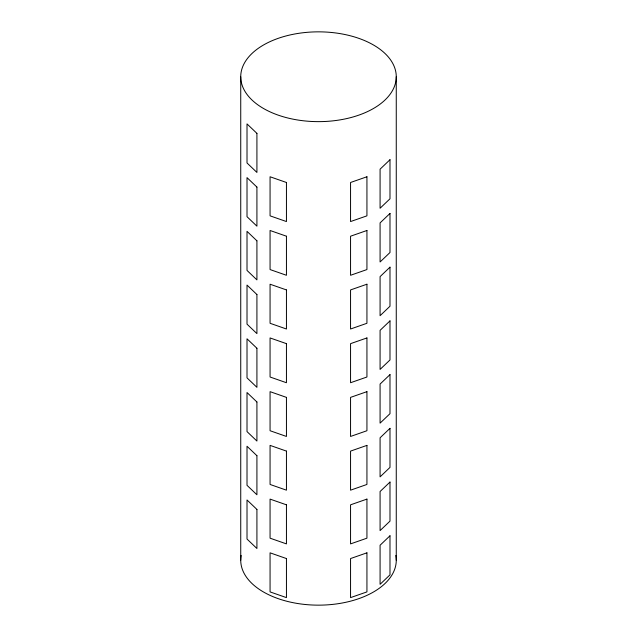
<?xml version="1.0" encoding="UTF-8"?>
<svg xmlns="http://www.w3.org/2000/svg" width="637" height="637" viewBox="0 0 637 637"><rect width="100%" height="100%" fill="white"/><g stroke="black" fill="none" stroke-linecap="round" stroke-linejoin="round"><path stroke-width="0.96" d="M396.262 76.743A77.762 44.893 0 0 1 279.619 115.623A77.762 44.893 0 0 1 279.619 37.862A77.762 44.893 0 0 1 396.262 76.743L396.262 560.257M240.738 76.743L240.738 560.257M395.816 555.456A77.762 44.893 0 0 1 318.5 605.15A77.762 44.893 0 0 1 241.184 555.456M389.987 159.72L380.082 169.179L380.082 208.251L389.987 198.792L389.987 159.72M389.987 213.443L380.082 222.902L380.082 261.974L389.987 252.515L389.987 213.443M389.987 267.166L380.082 276.625L380.082 315.697L389.987 306.238L389.987 267.166M389.987 320.889L380.082 330.348L380.082 369.42L389.987 359.961L389.987 320.889M389.987 374.62L380.082 384.071L380.082 423.143L389.987 413.684L389.987 374.62M389.987 428.343L380.082 437.794L380.082 476.866L389.987 467.415L389.987 428.343M389.987 482.066L380.082 491.517L380.082 530.589L389.987 521.138L389.987 482.066M389.987 535.789L380.082 545.24L380.082 584.312L389.987 574.861L389.987 535.789M366.936 176.768L350.557 182.485L350.557 221.557L366.936 215.839L366.936 176.768M366.936 230.49L350.557 236.208L350.557 275.28L366.936 269.562L366.936 230.49M366.936 284.213L350.557 289.931L350.557 329.003L366.936 323.285L366.936 284.213M366.936 337.936L350.557 343.654L350.557 382.726L366.936 377.008L366.936 337.936M366.936 391.659L350.557 397.377L350.557 436.449L366.936 430.731L366.936 391.659M366.936 445.382L350.557 451.1L350.557 490.172L366.936 484.454L366.936 445.382M366.936 499.105L350.557 504.822L350.557 543.894L366.936 538.177L366.936 499.105M366.936 552.828L350.557 558.553L350.557 597.617L366.936 591.9L366.936 552.828M286.443 182.485L270.064 176.768L270.064 215.839L286.443 221.557L286.443 182.485M286.443 236.208L270.064 230.49L270.064 269.562L286.443 275.28L286.443 236.208M286.443 289.931L270.064 284.213L270.064 323.285L286.443 329.003L286.443 289.931M286.443 343.654L270.064 337.936L270.064 377.008L286.443 382.726L286.443 343.654M286.443 397.377L270.064 391.659L270.064 430.731L286.443 436.449L286.443 397.377M286.443 451.1L270.064 445.382L270.064 484.454L286.443 490.172L286.443 451.1M286.443 504.822L270.064 499.105L270.064 538.177L286.443 543.894L286.443 504.822M286.443 558.553L270.064 552.828L270.064 591.9L286.443 597.617L286.443 558.553M256.918 133.364L247.013 123.904L247.013 162.976L256.918 172.436L256.918 133.364M256.918 187.087L247.013 177.627L247.013 216.699L256.918 226.159L256.918 187.087M256.918 240.81L247.013 231.35L247.013 270.422L256.918 279.882L256.918 240.81M256.918 294.533L247.013 285.073L247.013 324.145L256.918 333.605L256.918 294.533M256.918 348.256L247.013 338.804L247.013 377.868L256.918 387.328L256.918 348.256M256.918 401.979L247.013 392.527L247.013 431.599L256.918 441.051L256.918 401.979M256.918 455.702L247.013 446.25L247.013 485.322L256.918 494.774L256.918 455.702M256.918 509.425L247.013 499.973L247.013 539.045L256.918 548.497L256.918 509.425"/></g></svg>
